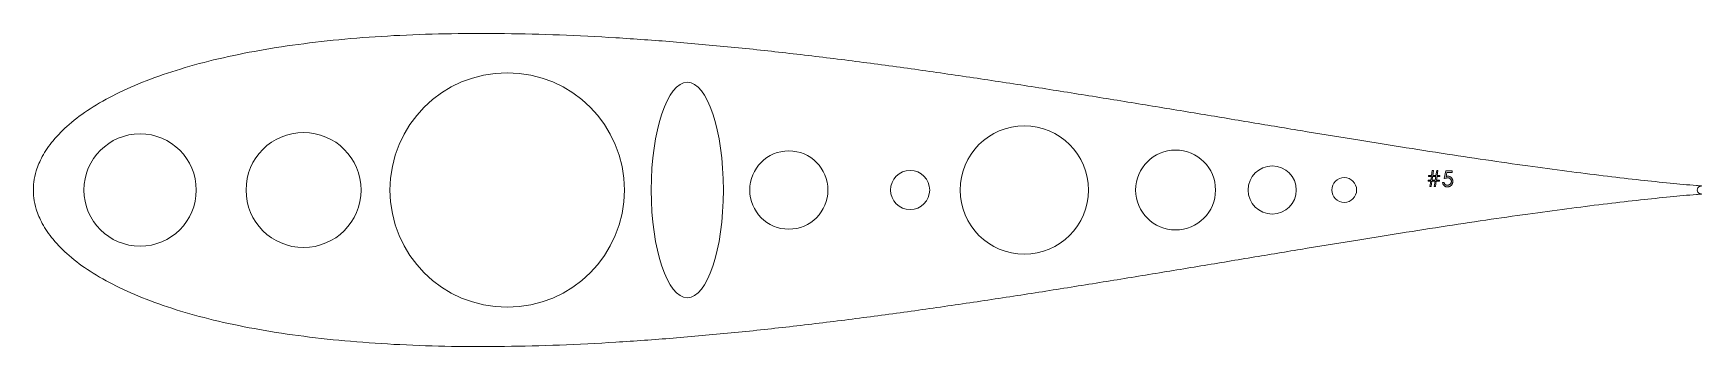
# Model space of a CAD drawing. Header units: inches. Extents: x 2.78 to 8.1, y 4.63 to 5.63.
import ezdxf

# ---------------------------------------------------------------- set-up
doc = ezdxf.new("R2010")
doc.units = ezdxf.units.IN
doc.header["$MEASUREMENT"] = 0

msp = doc.modelspace()

# ---------------------------------------------------------------- linework, layer by layer
at = {"color": 5, "linetype": 'Continuous', "lineweight": 5, "flags": 128}
for points in [[(7.2667, 5.1608), (7.2667, 5.1576), (7.2667, 5.1576), (7.2571, 5.1576), (7.2571, 5.1576), (7.2545, 5.1403), (7.2545, 5.1403), (7.2506, 5.1403), (7.2506, 5.1403), (7.2532, 5.1576), (7.2532, 5.1576), (7.243, 5.1576), (7.243, 5.1576), (7.2404, 5.1403), (7.2404, 5.1403), (7.2365, 5.1403), (7.2365, 5.1403), (7.2391, 5.1576), (7.2391, 5.1576), (7.2308, 5.1576), (7.2308, 5.1576), (7.2308, 5.1608), (7.2308, 5.1608), (7.2396, 5.1608), (7.2396, 5.1608), (7.2413, 5.1724), (7.2413, 5.1724), (7.2321, 5.1724), (7.2321, 5.1724), (7.2321, 5.1756), (7.2321, 5.1756), (7.2418, 5.1756), (7.2418, 5.1756), (7.2442, 5.1916), (7.2442, 5.1916), (7.2481, 5.1916), (7.2481, 5.1916), (7.2457, 5.1756), (7.2457, 5.1756), (7.2559, 5.1756), (7.2559, 5.1756), (7.2583, 5.1916), (7.2583, 5.1916), (7.2622, 5.1916), (7.2622, 5.1916), (7.2598, 5.1756), (7.2598, 5.1756), (7.268, 5.1756), (7.268, 5.1756), (7.268, 5.1724), (7.268, 5.1724), (7.2593, 5.1724), (7.2593, 5.1724), (7.2576, 5.1608), (7.2576, 5.1608), (7.2667, 5.1608)], [(7.2554, 5.1724), (7.2452, 5.1724), (7.2452, 5.1724), (7.2435, 5.1608), (7.2435, 5.1608), (7.2537, 5.1608), (7.2537, 5.1608), (7.2554, 5.1724)], [(7.3077, 5.1903), (7.3077, 5.1852), (7.3077, 5.1852), (7.2907, 5.1852), (7.2907, 5.1852), (7.288, 5.172), (7.288, 5.172), (7.2896, 5.1725), (7.2911, 5.1728), (7.2925, 5.1729), (7.2939, 5.173), (7.2939, 5.173), (7.2956, 5.1729), (7.2972, 5.1727), (7.2987, 5.1724), (7.3001, 5.1719), (7.3015, 5.1712), (7.3028, 5.1704), (7.304, 5.1695), (7.3052, 5.1684), (7.3062, 5.1672), (7.3071, 5.166), (7.3079, 5.1646), (7.3085, 5.1632), (7.309, 5.1617), (7.3093, 5.1601), (7.3095, 5.1584), (7.3096, 5.1566), (7.3096, 5.1566), (7.3096, 5.1554), (7.3095, 5.1542), (7.3093, 5.1531), (7.309, 5.1519), (7.3087, 5.1508), (7.3083, 5.1497), (7.3079, 5.1486), (7.3073, 5.1476), (7.3067, 5.1466), (7.3061, 5.1456), (7.3054, 5.1447), (7.3047, 5.1439), (7.3039, 5.1432), (7.303, 5.1425), (7.3021, 5.1418), (7.3012, 5.1412), (7.3002, 5.1407), (7.2991, 5.1403), (7.2981, 5.1399), (7.297, 5.1396), (7.2958, 5.1393), (7.2947, 5.1392), (7.2934, 5.1391), (7.2922, 5.139), (7.2922, 5.139), (7.2907, 5.1391), (7.2893, 5.1393), (7.2879, 5.1396), (7.2866, 5.14), (7.2853, 5.1406), (7.2841, 5.1412), (7.283, 5.142), (7.2819, 5.143), (7.2809, 5.144), (7.28, 5.1451), (7.2793, 5.1462), (7.2786, 5.1475), (7.278, 5.1488), (7.2775, 5.1502), (7.2772, 5.1516), (7.2769, 5.1531), (7.2769, 5.1531), (7.2814, 5.1531), (7.2814, 5.1531), (7.2818, 5.1517), (7.2822, 5.1504), (7.2828, 5.1493), (7.2835, 5.1483), (7.2843, 5.1474), (7.2852, 5.1466), (7.2862, 5.1459), (7.2874, 5.1453), (7.2886, 5.1448), (7.2898, 5.1444), (7.2911, 5.1442), (7.2924, 5.1442), (7.2924, 5.1442), (7.2937, 5.1442), (7.295, 5.1444), (7.2961, 5.1447), (7.2973, 5.1451), (7.2984, 5.1456), (7.2994, 5.1462), (7.3004, 5.1469), (7.3014, 5.1478), (7.3023, 5.1487), (7.303, 5.1497), (7.3037, 5.1508), (7.3042, 5.1519), (7.3046, 5.153), (7.3049, 5.1542), (7.3051, 5.1555), (7.3051, 5.1568), (7.3051, 5.1568), (7.3051, 5.158), (7.3049, 5.1592), (7.3047, 5.1603), (7.3043, 5.1613), (7.3038, 5.1623), (7.3033, 5.1632), (7.3026, 5.164), (7.3018, 5.1648), (7.301, 5.1655), (7.3001, 5.1662), (7.2991, 5.1667), (7.298, 5.1671), (7.2969, 5.1674), (7.2957, 5.1677), (7.2944, 5.1678), (7.2931, 5.1679), (7.2931, 5.1679), (7.2919, 5.1678), (7.2907, 5.1677), (7.2894, 5.1675), (7.288, 5.1672), (7.2866, 5.1669), (7.2852, 5.1664), (7.2836, 5.1659), (7.2821, 5.1653), (7.2821, 5.1653), (7.2872, 5.1903), (7.2872, 5.1903), (7.3077, 5.1903)]]:
    msp.add_lwpolyline(points, dxfattribs=at)
at = {"color": 1, "linetype": 'Continuous', "lineweight": 5}
for centre, radius in [((4.2893, 5.129), 0.3745), ((5.9409, 5.129), 0.2049), ((3.1166, 5.129), 0.1794), ((3.6388, 5.129), 0.1837), ((5.1888, 5.129), 0.125), ((6.4242, 5.129), 0.1275), ((5.5763, 5.129), 0.0625), ((6.7329, 5.129), 0.077), ((6.9628, 5.129), 0.0397)]:
    msp.add_circle(centre, radius, dxfattribs=at)
for centre, radius, start, end in [((8.1028, 5.129), 0.0123, 81.7546, 278.1528), ((8.0994, 5.129), 0.0132, 67.1147, 85.2462), ((8.0994, 5.129), 0.0132, 274.7538, 292.7927)]:
    msp.add_arc(centre, radius, start, end, dxfattribs=at)
msp.add_ellipse((4.8646, 5.129), major_axis=(0, -0.344), ratio=0.335017, dxfattribs=at)
msp.add_open_spline([(8.1005, 5.1421), (8.0962, 5.1425), (8.0639, 5.1452), (8.0003, 5.1511), (7.9058, 5.1609), (7.801, 5.173), (7.6864, 5.1873), (7.5625, 5.204), (7.4297, 5.223), (7.2887, 5.2441), (7.14, 5.2673), (6.9844, 5.2923), (6.8224, 5.3189), (6.6546, 5.3467), (6.4819, 5.3755), (6.3048, 5.4047), (6.1241, 5.4341), (5.9405, 5.4631), (5.7547, 5.4913), (5.5675, 5.5182), (5.3796, 5.5432), (5.1919, 5.566), (5.005, 5.586), (4.8199, 5.6028), (4.6373, 5.6159), (4.458, 5.6249), (4.2829, 5.6295), (4.1129, 5.6293), (3.9488, 5.6241), (3.7915, 5.6137), (3.6418, 5.5979), (3.5008, 5.5766), (3.3693, 5.5499), (3.2483, 5.5178), (3.1389, 5.4805), (3.0421, 5.4384), (2.9592, 5.392), (2.8912, 5.3422), (2.8395, 5.2907), (2.8045, 5.2402), (2.7849, 5.1947), (2.777, 5.1581), (2.7753, 5.129), (2.777, 5.0999), (2.7849, 5.0634), (2.8045, 5.0178), (2.8395, 4.9673), (2.8912, 4.9158), (2.9592, 4.866), (3.0421, 4.8196), (3.1389, 4.7775), (3.2483, 4.7402), (3.3693, 4.7081), (3.5008, 4.6814), (3.6418, 4.6602), (3.7915, 4.6444), (3.9488, 4.6339), (4.1129, 4.6287), (4.2829, 4.6286), (4.458, 4.6332), (4.6373, 4.6422), (4.8199, 4.6553), (5.005, 4.672), (5.1919, 4.692), (5.3796, 4.7148), (5.5675, 4.7399), (5.7547, 4.7667), (5.9405, 4.7949), (6.1241, 4.8239), (6.3048, 4.8533), (6.4819, 4.8826), (6.6546, 4.9113), (6.8224, 4.9391), (6.9844, 4.9657), (7.14, 4.9907), (7.2887, 5.0139), (7.4297, 5.0351), (7.5625, 5.054), (7.6864, 5.0707), (7.801, 5.0851), (7.9058, 5.0971), (8.0003, 5.1069), (8.0639, 5.1128), (8.0962, 5.1156), (8.1005, 5.1159)], degree=3, knots=[0.020157, 0.020157, 0.020157, 0.020157, 0.0212709, 0.0285526, 0.0367807, 0.0459201, 0.0559318, 0.0667729, 0.0783971, 0.0907548, 0.1037932, 0.1174564, 0.1316862, 0.1464217, 0.1616, 0.1771561, 0.1930237, 0.2091348, 0.2254206, 0.2418116, 0.2582376, 0.2746286, 0.2909143, 0.3070252, 0.3228925, 0.3384483, 0.3536262, 0.3683612, 0.3825904, 0.396253, 0.4092904, 0.421647, 0.4332699, 0.4441092, 0.4541186, 0.4632551, 0.4714791, 0.4787553, 0.4850523, 0.490344, 0.4946098, 0.4978332, 0.5, 0.5021668, 0.5053902, 0.509656, 0.5149477, 0.5212447, 0.5285209, 0.5367449, 0.5458814, 0.5558908, 0.5667301, 0.578353, 0.5907096, 0.603747, 0.6174096, 0.6316388, 0.6463738, 0.6615517, 0.6771075, 0.6929748, 0.7090857, 0.7253714, 0.7417624, 0.7581884, 0.7745794, 0.7908652, 0.8069763, 0.8228439, 0.8384, 0.8535783, 0.8683138, 0.8825436, 0.8962068, 0.9092452, 0.9216029, 0.9332271, 0.9440682, 0.9540799, 0.9632193, 0.9714474, 0.9787291, 0.979843, 0.979843, 0.979843, 0.979843], dxfattribs=at)

doc.saveas('drawing.dxf')
